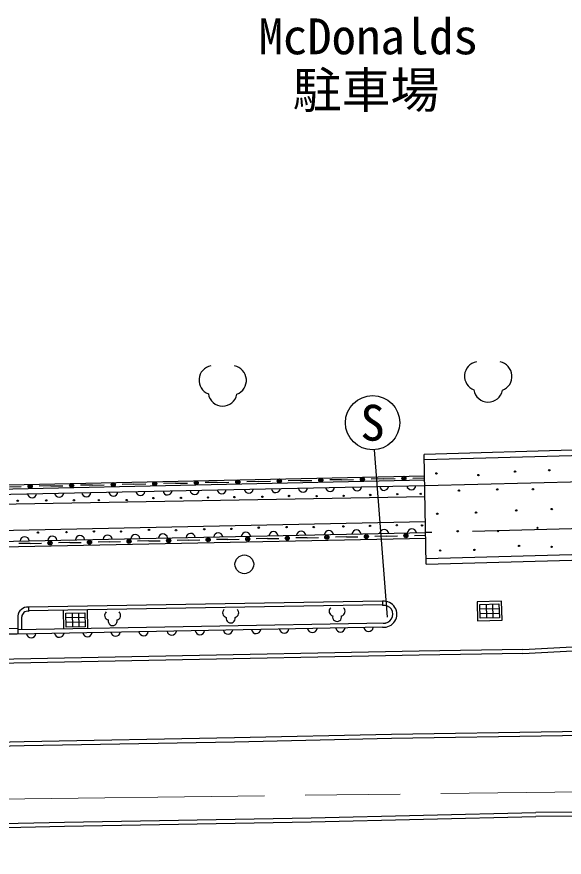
# Model space of a CAD drawing. Units: millimetres, scale not verified. Extents: x 40000 to 680000, y 20000 to 380000.
# Drawn here: x 204786 to 224962, y 291555 to 322497 of the extents above; entities that cross this region are included whole.
import ezdxf
from ezdxf.enums import TextEntityAlignment as Align

# ---------------------------------------------------------------- set-up
doc = ezdxf.new("R2010")
doc.units = ezdxf.units.MM
doc.header["$LTSCALE"] = 1000
doc.linetypes.add('CHAIN', pattern=[18.5, 12, -1.5, 3.5, -1.5])
doc.linetypes.add('DASHED', pattern=[7.5, 6, -1.5])
for name, color, linetype, lineweight in [('M-BGD', 7, 'Continuous', 25), ('M-BGD-EXST', 7, 'Continuous', 25), ('M-BMK', 2, 'CHAIN', 13), ('M-STR-STRC', 7, 'Continuous', 25)]:
    doc.layers.add(name, color=color, linetype=linetype, lineweight=lineweight)
doc.layers.add('M-BMK-HTXT', color=7, linetype='Continuous')
doc.styles.add('ＭＳ ゴシック', font='')
doc.styles.get('ＭＳ ゴシック').set_extended_font_data('MS Gothic')

msp = doc.modelspace()

# ---------------------------------------------------------------- linework, layer by layer
at = {"layer": 'M-BGD'}
for p, q in [((226336, 306570), (219805, 306381)), ((219877, 302348), (219805, 306381)), ((226339, 306370), (219809, 306181)), ((199905, 305019), (219822, 305444)), ((215228, 305421), (214791, 305412)), ((215228, 305421), (215666, 305430)), ((216759, 305454), (216322, 305444)), ((216759, 305454), (217196, 305463)), ((218290, 305486), (217852, 305477)), ((218290, 305486), (218727, 305496)), ((219383, 305510), (219821, 305519)), ((204514, 305192), (204951, 305201)), ((206045, 305225), (205607, 305215)), ((206045, 305225), (206482, 305234)), ((207575, 305257), (207138, 305248)), ((207575, 305257), (208013, 305267)), ((209106, 305290), (208669, 305281)), ((209106, 305290), (209543, 305299)), ((210637, 305323), (210199, 305313)), ((210637, 305323), (211074, 305332)), ((212167, 305356), (211730, 305346)), ((212167, 305356), (212605, 305365)), ((213698, 305388), (213261, 305379)), ((213698, 305388), (214135, 305398)), ((199766, 304475), (219833, 304833)), ((219850, 303907), (199536, 303468)), ((199472, 303088), (219857, 303506)), ((211112, 303227), (211528, 303235)), ((212570, 303256), (212153, 303248)), ((212570, 303256), (212986, 303265)), ((214028, 303286), (213611, 303278)), ((214028, 303286), (214444, 303295)), ((215485, 303316), (215069, 303308)), ((215485, 303316), (215902, 303325)), ((216943, 303346), (216527, 303338)), ((216943, 303346), (217360, 303355)), ((218401, 303376), (217984, 303367)), ((218401, 303376), (218817, 303385)), ((219442, 303397), (219859, 303406)), ((205281, 303107), (204864, 303099)), ((205281, 303107), (205697, 303116)), ((206739, 303137), (206322, 303128)), ((206739, 303137), (207155, 303146)), ((208196, 303167), (207780, 303158)), ((208196, 303167), (208613, 303175)), ((209654, 303197), (209238, 303188)), ((209654, 303197), (210071, 303205)), ((211112, 303227), (210695, 303218)), ((219874, 302548), (226391, 302727)), ((219877, 302348), (226394, 302527)), ((218269, 300979), (205218, 300756)), ((205220, 300636), (218271, 300859)), ((218269, 300979), (218271, 300823)), ((221854, 300864), (222559, 300881)), ((221867, 300357), (221854, 300864)), ((222089, 300870), (222102, 300363)), ((222324, 300876), (222337, 300368)), ((222559, 300881), (222572, 300374)), ((205218, 300756), (205221, 300605)), ((206524, 299953), (206510, 300658)), ((206594, 300534), (207291, 300549)), ((206604, 300027), (206594, 300534)), ((206826, 300539), (206837, 300032)), ((207059, 300544), (207069, 300037)), ((207291, 300549), (207301, 300042)), ((207409, 299970), (207395, 300673)), ((221858, 300695), (222563, 300712)), ((221863, 300526), (222568, 300543)), ((204820, 300437), (204819, 299771)), ((218368, 300174), (204819, 299921)), ((204969, 299924), (204970, 300407)), ((207295, 300380), (206597, 300365)), ((207298, 300211), (206601, 300196)), ((222572, 300374), (221867, 300357)), ((204819, 299971), (199768, 299903)), ((218269, 300022), (204800, 299771)), ((207301, 300042), (206604, 300027)), ((204800, 299771), (199770, 299703))]:
    msp.add_line(p, q, dxfattribs=at)
at = {"layer": 'M-BGD', "linetype": 'DASHED'}
for p, q in [((219826, 305244), (265064, 306392)), ((265068, 304674), (219857, 303506))]:
    msp.add_line(p, q, dxfattribs=at)
at = {"layer": 'M-BGD'}
for points in [[(195548, 306987), (199860, 304818), (219826, 305244)], [(195916, 307194), (199939, 305170), (219819, 305594)], [(196453, 304387), (199427, 302887), (219860, 303306)]]:
    msp.add_lwpolyline(points, dxfattribs=at)
msp.add_lwpolyline([(222674, 300277), (222657, 300984), (221752, 300961), (221769, 300254)], close=True, dxfattribs=at)
for centre, radius in [((223150, 305755), 25), ((224410, 305802), 25), ((211402, 305339), 75), ((212933, 305372), 75), ((212933, 305372), 49.5), ((214463, 305405), 75), ((214463, 305405), 49.5), ((214463, 305405), 24.5), ((215994, 305437), 75), ((215994, 305437), 49.5), ((215994, 305437), 24.5), ((217524, 305470), 75), ((217524, 305470), 49.5), ((217524, 305470), 24.5), ((219055, 305503), 75), ((219055, 305503), 49.5), ((219055, 305503), 24.5), ((220253, 305684), 25), ((221802, 305622), 25), ((205279, 305208), 75), ((205279, 305208), 49.5), ((205279, 305208), 24.5), ((206810, 305241), 75), ((206810, 305241), 49.5), ((206810, 305241), 24.5), ((208341, 305274), 75), ((208341, 305274), 49.5), ((208341, 305274), 24.5), ((209871, 305306), 75), ((209871, 305306), 49.5), ((209871, 305306), 24.5), ((211402, 305339), 49.5), ((211402, 305339), 24.5), ((212933, 305372), 24.5), ((222494, 305095), 25), ((223810, 305100), 25), ((209822, 304778), 25), ((210835, 304785), 25), ((211834, 304798), 25), ((212805, 304813), 25), ((213839, 304824), 25), ((214821, 304854), 25), ((215837, 304848), 25), ((216829, 304860), 25), ((217812, 304891), 25), ((218811, 304921), 25), ((219673, 304934), 25), ((221084, 305052), 25), ((204824, 304681), 25), ((205871, 304693), 25), ((206892, 304695), 25), ((207810, 304703), 25), ((208838, 304706), 25), ((220281, 304198), 25), ((221716, 304244), 25), ((223196, 304321), 25), ((224505, 304374), 25), ((206619, 303527), 25), ((207631, 303548), 25), ((208625, 303546), 25), ((209659, 303604), 25), ((210654, 303595), 25), ((211698, 303628), 25), ((212697, 303640), 25), ((213705, 303688), 25), ((214730, 303711), 25), ((215731, 303710), 25), ((216824, 303735), 25), ((217809, 303753), 25), ((218793, 303777), 25), ((219725, 303773), 25), ((221039, 303555), 25), ((222529, 303559), 25), ((223978, 303682), 25), ((205567, 303507), 25), ((208925, 303182), 75), ((210383, 303212), 75), ((210383, 303212), 49.5), ((210383, 303212), 24.5), ((211841, 303242), 75), ((211841, 303242), 49.5), ((211841, 303242), 24.5), ((213299, 303271), 75), ((213299, 303271), 49.5), ((213299, 303271), 24.5), ((214756, 303301), 75), ((214756, 303301), 49.5), ((214756, 303301), 24.5), ((216214, 303331), 75), ((216214, 303331), 49.5), ((216214, 303331), 24.5), ((217672, 303361), 75), ((217672, 303361), 49.5), ((217672, 303361), 24.5), ((219130, 303391), 75), ((219130, 303391), 49.5), ((219130, 303391), 24.5), ((206010, 303122), 75), ((206010, 303122), 49.5), ((206010, 303122), 24.5), ((207467, 303152), 75), ((207467, 303152), 49.5), ((207467, 303152), 24.5), ((208925, 303182), 49.5), ((208925, 303182), 24.5), ((223298, 303018), 25), ((224496, 302982), 25), ((213173, 302338), 345), ((220390, 302846), 25), ((221654, 302869), 25)]:
    msp.add_circle(centre, radius, dxfattribs=at)
for centre, radius, start, end in [((213337, 305123), 167, 187.1664, 355.2798), ((214335, 305144), 167, 187.1653, 355.2806), ((215333, 305165), 167, 187.1664, 355.2798), ((216332, 305187), 167, 187.1653, 355.2806), ((217330, 305208), 167, 187.1664, 355.2798), ((218328, 305229), 167, 187.1664, 355.2798), ((219327, 305251), 167, 187.1636, 355.2806), ((205350, 304952), 167, 187.1653, 355.2806), ((206348, 304974), 167, 187.1664, 355.2798), ((207347, 304995), 167, 187.1653, 355.2806), ((208345, 305016), 167, 187.1664, 355.2798), ((209343, 305037), 167, 187.1655, 355.2804), ((210342, 305059), 167, 187.1636, 355.2806), ((211340, 305080), 167, 187.1647, 355.2798), ((212338, 305101), 167, 187.1655, 355.2787), ((215271, 303391), 171, 8.2947, 174.0547), ((216290, 303412), 171, 8.2949, 174.0545), ((217309, 303432), 171, 8.2947, 174.0547), ((218328, 303453), 171, 8.2949, 174.0545), ((219348, 303474), 171, 8.2949, 174.0545), ((205079, 303182), 171, 8.2947, 174.0547), ((206098, 303203), 171, 8.2949, 174.0545), ((207117, 303224), 171, 8.2949, 174.0545), ((208136, 303244), 171, 8.2947, 174.0547), ((209155, 303265), 171, 8.2949, 174.0545), ((210175, 303286), 171, 8.2947, 174.0547), ((211194, 303307), 171, 8.2949, 174.0545), ((212213, 303328), 171, 8.2939, 174.0553), ((213232, 303349), 171, 8.2947, 174.0547), ((214251, 303370), 171, 8.2949, 174.0545), ((218316, 300500), 481, 264.4329, 95.631), ((218316, 300500), 331, 264.4323, 97.7489), ((205182, 300393), 365, 84.2364, 172.9872), ((205182, 300393), 215, 79.4799, 176.1065), ((208426, 299863), 174, 189.1159, 353.0183), ((209462, 299882), 174, 189.1161, 353.0164), ((210498, 299902), 174, 189.1159, 353.0183), ((211534, 299921), 174, 189.1169, 353.0158), ((212571, 299940), 174, 189.1167, 353.0177), ((213607, 299960), 174, 189.1169, 353.0158), ((214643, 299979), 174, 189.1169, 353.0158), ((215679, 299998), 174, 189.1186, 353.0158), ((216715, 300017), 174, 189.1169, 353.0158), ((217751, 300037), 174, 189.1178, 353.0164), ((205318, 299805), 174, 189.1169, 353.0158), ((206354, 299824), 174, 189.1167, 353.0177), ((207390, 299844), 174, 189.1169, 353.0158)]:
    msp.add_arc(centre, radius, start, end, dxfattribs=at)
at = {"layer": 'M-BGD-EXST'}
msp.add_line((218449, 300391), (217975, 306555), dxfattribs=at)
msp.add_circle((217899, 307552), 1000, dxfattribs=at)
for centre, radius, start, end in [((221825, 309263), 537, 100.7561, 249.2973), ((222492, 309256), 545, 290.5662, 78.9611), ((212038, 309118), 537, 100.7561, 249.2973), ((212704, 309111), 545, 290.5662, 78.9611), ((212373, 308696), 532, 188.7398, 349.6111), ((222161, 308841), 532, 188.7398, 349.6111), ((208194, 300455), 170, 130.6023, 257.4697), ((208444, 300455), 170, 282.5277, 49.4003), ((212544, 300551), 170, 130.6023, 257.4697), ((212795, 300551), 170, 282.5283, 49.3979), ((216467, 300607), 170, 130.6023, 257.4697), ((216717, 300607), 170, 282.5277, 49.4003), ((208319, 300250), 167, 166.3143, 13.6857), ((212670, 300346), 167, 166.3143, 13.6857), ((216592, 300402), 167, 166.3143, 13.6857)]:
    msp.add_arc(centre, radius, start, end, dxfattribs=at)
at = {"layer": 'M-BMK'}
msp.add_line((164923, 293213), (256353, 294342), dxfattribs=at)
at = {"layer": 'M-STR-STRC'}
for p, q in [((224901, 296186), (229216, 296285)), ((224904, 296036), (229219, 296136)), ((233170, 293282), (223916, 293199)), ((235646, 293154), (223919, 293049))]:
    msp.add_line(p, q, dxfattribs=at)
for points in [[(223434, 299203), (219611, 299140), (209653, 298946), (200317, 298766), (198229, 298726), (197320, 298816), (196649, 299064), (195907, 299578), (195422, 300122), (195114, 300626), (194900, 301105)], [(223439, 299053), (225502, 299166), (227418, 299438), (230297, 300236), (232583, 300958), (232991, 301105)], [(223439, 299053), (219613, 298990), (209656, 298796), (200320, 298616), (198223, 298576), (197286, 298669), (196579, 298930), (195807, 299465), (195301, 300032), (194981, 300556), (194763, 301044)], [(223434, 299203), (225487, 299315), (227387, 299585), (227511, 299619)], [(197827, 295648), (205057, 295815), (212810, 295958), (218594, 296088), (224901, 296186)], [(197831, 295498), (205060, 295665), (212813, 295808), (218597, 295938), (224904, 296036)], [(206545, 292843), (215638, 293008), (223916, 293199)], [(206548, 292693), (215641, 292858), (223919, 293049)], [(148863, 291705), (162897, 291954), (174453, 292169), (184659, 292355), (196316, 292620), (206545, 292843)], [(148861, 291555), (162899, 291804), (174456, 292019), (184662, 292205), (196319, 292470), (206548, 292693)]]:
    msp.add_lwpolyline(points, dxfattribs=at)

# ---------------------------------------------------------------- texts
at = {"layer": 'M-BGD-EXST', "style": 'ＭＳ ゴシック'}
msp.add_text('S', height=1320, dxfattribs=at).set_placement((217899, 307552), align=Align.MIDDLE_CENTER)
at = {"layer": 'M-BMK-HTXT', "style": 'ＭＳ ゴシック'}
for s, p in [('McDonalds', (217738, 321778)), ('駐車場', (217659, 319800))]:
    msp.add_text(s, height=1320, dxfattribs=at).set_placement(p, align=Align.MIDDLE_CENTER)

doc.saveas('drawing.dxf')
